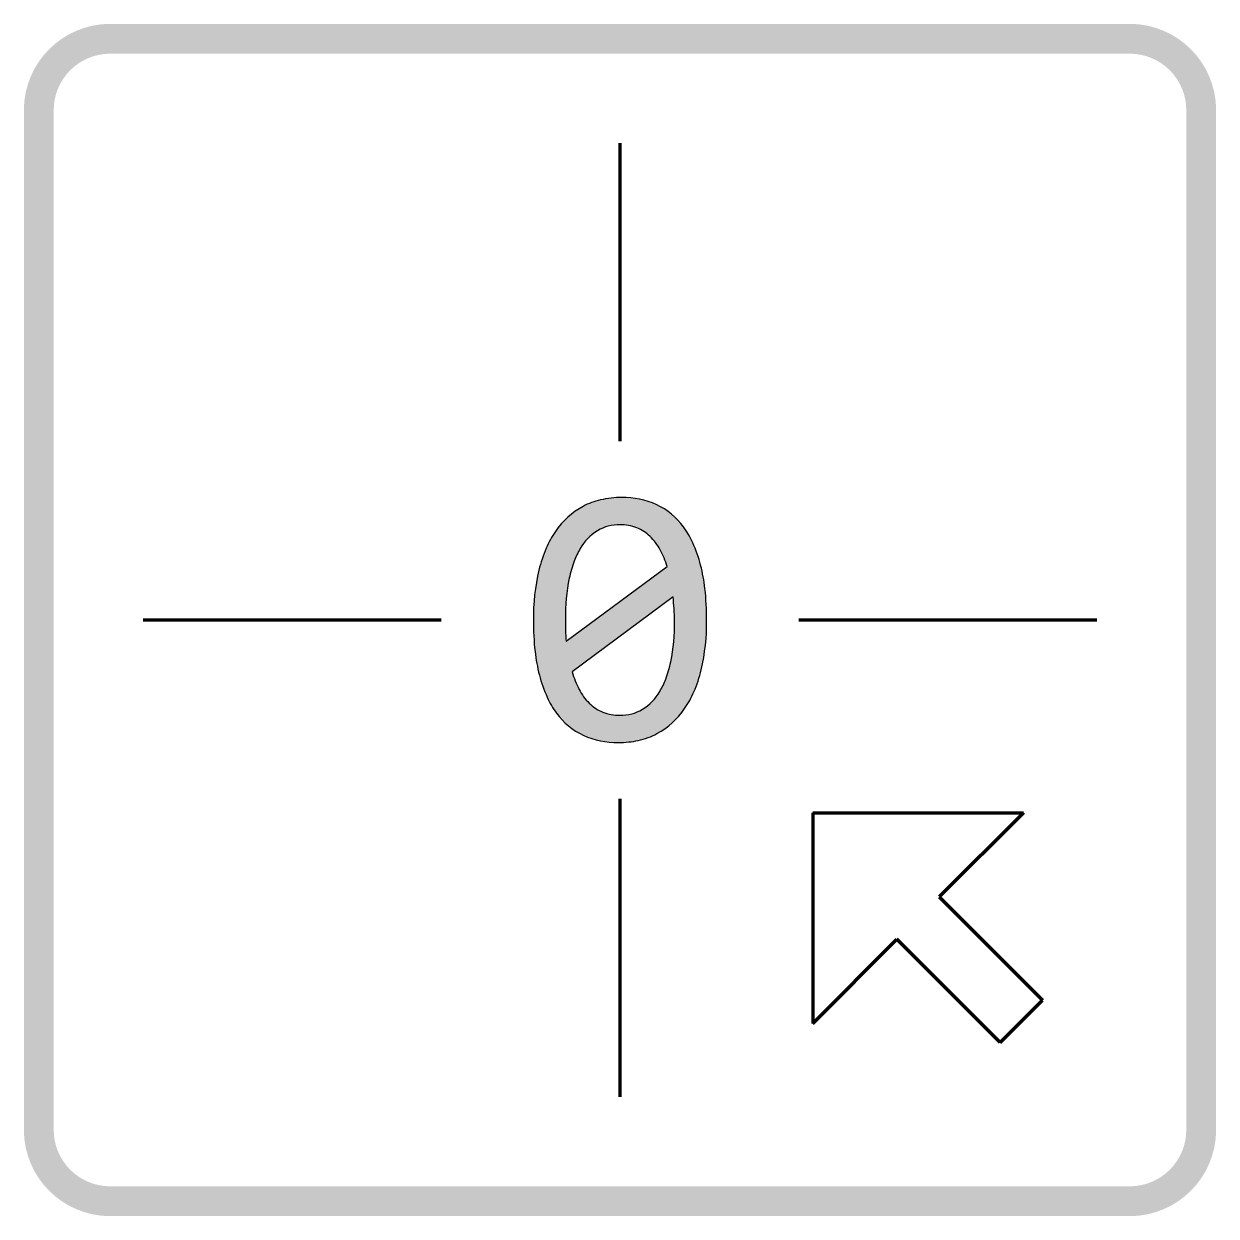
# Model space of a CAD drawing. Header units: millimetres. Extents: x -100 to 100, y -100 to 100.
import ezdxf

# ---------------------------------------------------------------- set-up
doc = ezdxf.new("R2010")
doc.units = ezdxf.units.MM
doc.layers.get('0').update_dxf_attribs({"color": 178, "lineweight": 25, "true_color": 0x000000})

msp = doc.modelspace()

# ---------------------------------------------------------------- hatches: boundary and pattern name
h = msp.add_hatch(color=256)
edge = h.paths.add_edge_path(flags=0)
edge.add_line((100, -85.5), (100, 85.5))
edge.add_arc((85.5, 85.5), 14.5, 0, 90)
edge.add_line((85.5, 100), (-85.5, 100))
edge.add_arc((-85.5, 85.5), 14.5, 90, 180)
edge.add_line((-100, 85.5), (-100, -85.5))
edge.add_arc((-85.5, -85.5), 14.5, 180, 270)
edge.add_line((-85.5, -100), (85.5, -100))
edge.add_arc((85.5, -85.5), 14.5, 270, 360)
edge = h.paths.add_edge_path(flags=0)
edge.add_arc((-85.5, 85.5), 9.5, 90.00000000000001, 180)
edge.add_line((-95, 85.5), (-95, -85.5))
edge.add_arc((-85.5, -85.5), 9.5, 180, 270)
edge.add_line((-85.5, -95), (85.5, -95))
edge.add_arc((85.5, -85.5), 9.5, 270, 360)
edge.add_line((95, -85.5), (95, 85.5))
edge.add_arc((85.5, 85.5), 9.5, 0, 90.00000000000001)
edge.add_line((85.5, 95), (-85.5, 95))
h = msp.add_hatch(color=256)
edge = h.paths.add_edge_path(flags=0)
edge.add_arc((-0.6584368194926791, -7.807258254369964), 8.435480704761364, 301.7437496997135, 330.3395036523065)
edge.add_arc((-3.99717086964292, -5.580274371863803), 12.44201317118897, 329.0362434679263, 339.6191111694207)
edge.add_arc((-12.20113376147078, -2.532362461587166), 21.19385721363481, 339.6191111694206, 347.7229019488919)
edge.add_arc((-23.26188218792265, -0.6036883468239034), 32.41513620593717, 348.5490699911524, 360.7154563145173)
edge.add_arc((-18.59886246005643, -0.1923747693416117), 27.74959008944215, 359.9864675168679, 364.2557252764309)
edge.add_arc((-96.61459402465617, -5.99839979845679), 105.9810690355775, 4.25605731755313, 5.343614910255627)
edge.add_line((8.905891354246364, 3.871461361897521), (-8.018362662586078, -8.706962509563887))
edge.add_arc((7.127179709714335, -4.411035868857837), 15.74301240085503, 195.8356151948352, 207.3550057030999)
edge.add_arc((1.132836625768664, -7.552463104137974), 8.975555322688825, 207.1269432293514, 225.5122199205061)
edge.add_arc((-0.0608281328756002, -8.719503698381716), 7.306597506907463, 225.7768634499452, 247.2010989543734)
edge.add_arc((-0.1284989389498989, -8.608201844927898), 7.383735040212171, 248.0198787530136, 270.9971672223228)
edge.add_arc((0.0861945294567681, -8.73589870105029), 7.255431981213238, 269.3193101468709, 300.6012674945273)
edge = h.paths.add_edge_path(flags=0)
edge.add_arc((0.1092533417345158, 8.703229615352924), 7.288407953953031, 68.20275474461049, 90.85889673996651)
edge.add_arc((-0.0861945294567659, 8.735898701050262), 7.255431981213261, 89.31931014687103, 120.6012674945273)
edge.add_arc((0.6475127052157941, 7.838889653212417), 8.402836867399774, 121.7938800628687, 150.5807345685891)
edge.add_arc((4.22100407014817, 5.480562789119472), 12.67744899998846, 149.2295918212133, 159.676863170337)
edge.add_arc((12.35301985076519, 2.468705092594628), 21.34929813614853, 159.676863170337, 167.7229019488919)
edge.add_arc((23.26188218797613, 0.5730839091746889), 32.41513620599073, 168.5490699911613, 180.7154563145269)
edge.add_arc((108.5061208874958, 0.1683706839099066), 117.6568477428989, 180.0000225240958, 180.9240829072466)
edge.add_arc((12.02751962729267, -1.41590297710976), 21.16526243797076, 180.8480135477071, 185.8289275398208)
edge.add_line((-9.028309104820202, -3.565416985462885), (7.895944912012244, 8.951798010711553))
edge.add_arc((-5.86401526840214, 4.990150781807937), 14.31890892955427, 16.06170448046416, 28.38835642176312)
edge.add_arc((-1.212274746277787, 7.518461650674838), 9.024497440845954, 28.30822947251602, 46.06118343395028)
edge.add_arc((0.064627981726102, 8.799117631610695), 7.216357253313898, 46.30604061662758, 67.59106588420917)
edge = h.paths.add_edge_path(flags=0)
edge.add_arc((-13.12081632037535, 2.272355826505921), 27.5328955995646, 6.256609340555997, 14.565764246556625, ccw=False)
edge.add_arc((-33.98703061260726, -0.0153022188218008), 48.52413849324995, 0, 6.256609340555997, ccw=False)
edge.add_arc((-20.93855569370043, -0.3595160673297317), 35.47733345691979, -13.075321079570415, 0.5559129811953767, ccw=False)
edge.add_arc((-8.75136847726136, -2.951524441773129), 23.02089499340229, 336.7687994844586, 346.34645165828215, ccw=False)
edge.add_arc((-2.685428612470362, -5.55530051581073), 16.4197378003799, 325.42284290582967, 336.7687994844585, ccw=False)
edge.add_arc((-0.0147249677442698, -7.536897345425146), 13.09670598668261, 298.3155516866373, 325.92992270258003, ccw=False)
edge.add_arc((0.841032118312385, -9.071695195046422), 11.33966831919856, 289.9477604783937, 298.18737376457545, ccw=False)
edge.add_arc((0.3122487424596394, -7.614742999719862), 12.88961075620876, 282.22020698045895, 289.94776047839395, ccw=False)
edge.add_arc((0.0413783406210726, -6.364053430368035), 14.16929633223032, 275.7771150915342, 282.2202069804592, ccw=False)
edge.add_arc((-0.3060443764345507, -2.930098789863703), 17.62078108771854, 269.9999999999999, 275.7771150915339, ccw=False)
edge.add_arc((-0.4917887200787296, -6.711934001225838), 13.84019233717211, 245.8622117296319, 270.7689695488823, ccw=False)
edge.add_arc((-1.23968135415981, -8.818572604578499), 11.613289984138, 215.8712612117855, 244.9791915250551, ccw=False)
edge.add_arc((0.7667492593035661, -7.130361671706797), 14.22970608266241, 204.2163454415599, 216.6456491646203, ccw=False)
edge.add_arc((9.282463411373424, -3.300327555464783), 23.56707984894919, 194.5657642465567, 204.2163454415601, ccw=False)
edge.add_arc((13.12081632037517, -2.302960264149483), 27.53289559956441, 186.2566093405558, 194.5657642465564, ccw=False)
edge.add_arc((33.98703061260657, -0.015302218821756), 48.52413849324926, 180, 186.2566093405559, ccw=False)
edge.add_arc((20.57397431233927, 0.3211074980874202), 35.11269377675211, 166.7477149664089, 180.5489510996539, ccw=False)
edge.add_arc((9.37995722302527, 2.717082183033853), 23.66867683824422, 156.8176820731091, 166.1814032706289, ccw=False)
edge.add_arc((2.913427718679966, 5.486278347247617), 16.63415828851642, 145.6428707447036, 156.8176820731091, ccw=False)
edge.add_arc((-0.0871884401701806, 7.666519005647967), 12.92706245917239, 118.130693738838, 146.1147806503793, ccw=False)
edge.add_arc((-0.6926150660082984, 8.766713069291207), 11.67139014784306, 102.88600868925039, 118.0561447287912, ccw=False)
edge.add_arc((0.3060443764345608, 4.401438805417136), 16.14944107216511, 89.99999999999989, 102.88600868925027, ccw=False)
edge.add_arc((0.4917887200786986, 6.711934001225741), 13.84019233717222, 65.86221172963201, 90.76896954888218, ccw=False)
edge.add_arc((1.254076516156168, 8.863775552652006), 11.56624233987529, 35.67016792837347, 64.94910155853341, ccw=False)
edge.add_arc((-0.9465071285892304, 7.033621535869486), 14.42260180036008, 24.16517052406391, 36.478996833220776, ccw=False)
edge.add_arc((-9.407752923945658, 3.237167575184517), 23.69652993707956, 14.565764246556512, 24.16517052406391, ccw=False)

# ---------------------------------------------------------------- linework, layer by layer
at = {"lineweight": 200}
for p, q in [((0, 80), (0, 30)), ((-80, 0), (-30, 0)), ((30, 0), (80, 0)), ((0, -30), (0, -80)), ((32.32233047033631, -32.32233047033631), (32.32233047033631, -67.67766952966369)), ((32.32233047033631, -32.32233047033631), (67.67766952966369, -32.32233047033631)), ((67.67766952966369, -32.32233047033631), (53.53553390593274, -46.46446609406726)), ((53.53553390593274, -46.46446609406726), (70.8560419816215, -63.78497416975603)), ((32.32233047033631, -67.67766952966369), (46.46446609406726, -53.53553390593274)), ((63.78497416975603, -70.8560419816215), (46.46446609406726, -53.53553390593274)), ((63.78497416975603, -70.8560419816215), (70.8560419816215, -63.78497416975603))]:
    msp.add_line(p, q, dxfattribs=at)
for p, q in [((-9.0283091048202, -3.565416985462892), (7.895944912012244, 8.951798010711553)), ((8.905891354246364, 3.871461361897551), (-8.018362662586076, -8.706962509563887))]:
    msp.add_line(p, q)
for centre, radius, start, end in [((-0.6926150660082984, 8.766713069291207), 11.67139014784306, 102.8860086892503, 118.0561447287912), ((0.3060443764345608, 4.401438805417136), 16.14944107216511, 89.99999999999994, 102.8860086892502), ((0.4917887200786986, 6.711934001225741), 13.84019233717222, 65.86221172963195, 90.76896954888215), ((-0.0871884401701806, 7.666519005647967), 12.92706245917239, 118.130693738838, 146.1147806503793), ((1.254076516156168, 8.863775552652006), 11.56624233987529, 35.67016792837355, 64.94910155853341), ((2.913427718679966, 5.486278347247617), 16.63415828851642, 145.6428707447036, 156.8176820731091), ((0.6475127052157941, 7.838889653212417), 8.402836867399774, 121.7938800628687, 150.5807345685891), ((-0.0861945294567659, 8.735898701050262), 7.255431981213261, 89.31931014687103, 120.6012674945273), ((0.1092533417345158, 8.703229615352924), 7.288407953953031, 68.20275474461049, 90.85889673996651), ((0.064627981726102, 8.799117631610695), 7.216357253313898, 46.30604061662758, 67.59106588420917), ((-1.212274746277787, 7.518461650674838), 9.024497440845954, 28.30822947251602, 46.06118343395028), ((-0.9465071285892304, 7.033621535869486), 14.42260180036008, 24.16517052406386, 36.47899683322082), ((9.37995722302527, 2.717082183033853), 23.66867683824422, 156.8176820731091, 166.1814032706289), ((-9.407752923945658, 3.237167575184517), 23.69652993707956, 14.56576424655652, 24.16517052406383), ((4.22100407014817, 5.480562789119472), 12.67744899998846, 149.2295918212133, 159.676863170337), ((-5.86401526840214, 4.990150781807937), 14.31890892955427, 16.06170448046416, 28.38835642176312), ((20.57397431233927, 0.3211074980874202), 35.11269377675211, 166.7477149664089, 180.5489510996539), ((12.35301985076519, 2.468705092594628), 21.34929813614853, 159.676863170337, 167.7229019488919), ((-13.12081632037535, 2.272355826505921), 27.5328955995646, 6.256609340556018, 14.56576424655659), ((23.26188218797613, 0.5730839091746889), 32.41513620599073, 168.5490699911613, 180.7154563145269), ((-33.98703061260726, -0.0153022188218008), 48.52413849324995, 0, 6.256609340556018), ((-96.61459402465617, -5.99839979845679), 105.9810690355775, 4.25605731755313, 5.343614910255627), ((108.5061208874958, 0.1683706839099066), 117.6568477428989, 180.0000225240958, 180.9240829072466), ((-18.59886246005643, -0.1923747693416117), 27.74959008944215, 359.9864675168679, 4.255725276430892), ((33.98703061260657, -0.015302218821756), 48.52413849324926, 180, 186.2566093405559), ((12.02751962729267, -1.41590297710976), 21.16526243797076, 180.8480135477071, 185.8289275398208), ((-23.26188218792265, -0.6036883468239034), 32.41513620593717, 348.5490699911524, 0.7154563145172625), ((-20.93855569370043, -0.3595160673297317), 35.47733345691979, 346.9246789204295, 0.5559129811953815), ((13.12081632037517, -2.302960264149483), 27.53289559956441, 186.2566093405558, 194.5657642465564), ((-12.20113376147078, -2.532362461587166), 21.19385721363481, 339.6191111694206, 347.7229019488919), ((9.282463411373424, -3.300327555464783), 23.56707984894919, 194.5657642465567, 204.2163454415601), ((7.127179709714335, -4.411035868857837), 15.74301240085503, 195.8356151948352, 207.3550057030999), ((-3.99717086964292, -5.580274371863803), 12.44201317118897, 329.0362434679263, 339.6191111694207), ((-8.75136847726136, -2.951524441773129), 23.02089499340229, 336.7687994844586, 346.3464516582821), ((1.132836625768664, -7.552463104137974), 8.975555322688825, 207.1269432293514, 225.5122199205061), ((-0.6584368194926791, -7.807258254369964), 8.435480704761364, 301.7437496997135, 330.3395036523065), ((0.7667492593035661, -7.130361671706797), 14.22970608266241, 204.2163454415599, 216.6456491646203), ((-0.0608281328756002, -8.719503698381716), 7.306597506907463, 225.7768634499452, 247.2010989543734), ((-2.685428612470362, -5.55530051581073), 16.4197378003799, 325.4228429058297, 336.7687994844585), ((-1.23968135415981, -8.818572604578499), 11.613289984138, 215.8712612117855, 244.9791915250551), ((-0.1284989389498989, -8.608201844927898), 7.383735040212171, 248.0198787530136, 270.9971672223228), ((0.0861945294567681, -8.73589870105029), 7.255431981213238, 269.3193101468709, 300.6012674945273), ((-0.0147249677442698, -7.536897345425146), 13.09670598668261, 298.3155516866373, 325.92992270258), ((-0.4917887200787296, -6.711934001225838), 13.84019233717211, 245.8622117296319, 270.7689695488823), ((0.3122487424596394, -7.614742999719862), 12.88961075620876, 282.220206980459, 289.9477604783939), ((0.841032118312385, -9.071695195046422), 11.33966831919856, 289.9477604783937, 298.1873737645755), ((-0.3060443764345507, -2.930098789863703), 17.62078108771854, 269.9999999999999, 275.7771150915339), ((0.0413783406210726, -6.364053430368035), 14.16929633223032, 275.7771150915342, 282.2202069804592)]:
    msp.add_arc(centre, radius, start, end)

doc.saveas('drawing.dxf')
